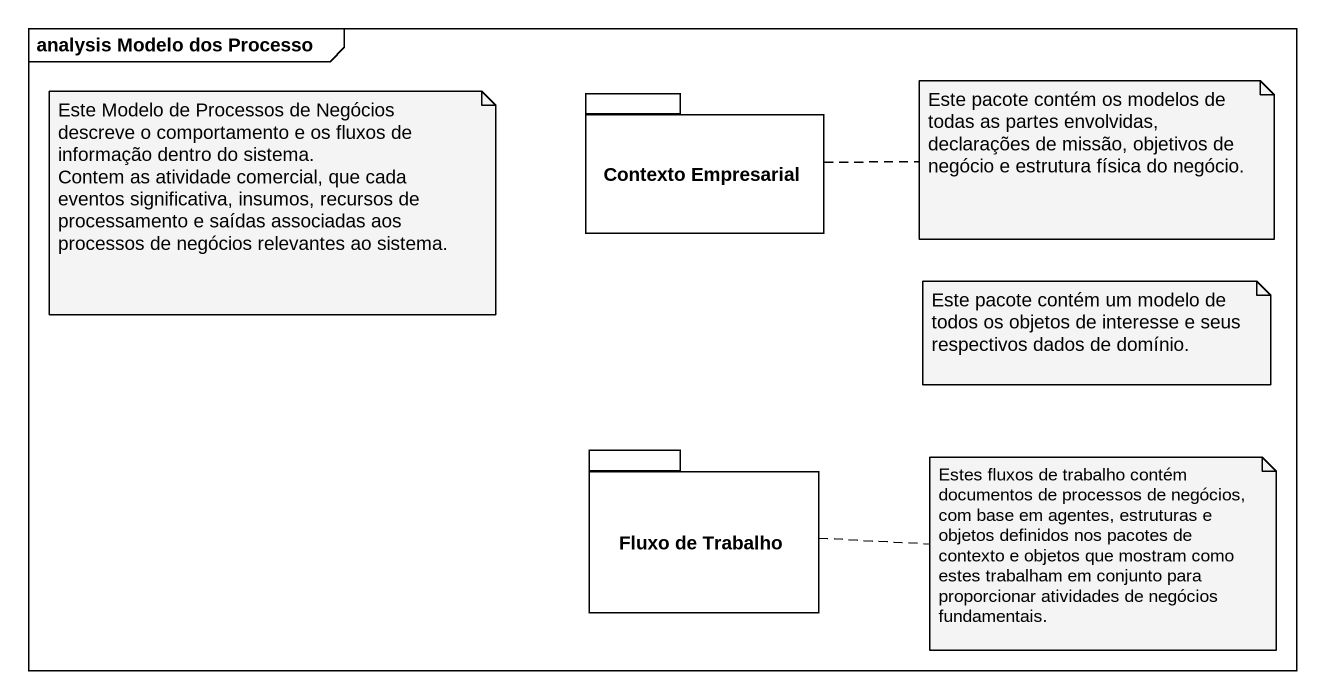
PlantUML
@startuml
mainframe analysis Modelo dos Processo
package "Contexto Empresarial" as Contexto_Empresarial {
}
package "Fluxo de Trabalho" as Fluxo_de_Trabalho {
}
note as N1
  Este Modelo de Processos de Negócios descreve o comportamento e os fluxos de informação dentro do sistema.
  Contem as atividade comercial, que cada eventos significativa, insumos, recursos de processamento e saídas associadas aos processos de negócios relevantes ao sistema.
end note
note right of Contexto_Empresarial : Este pacote contém os modelos de todas as partes envolvidas, declarações de missão, objetivos de negócio e estrutura física do negócio.
note as N3
  Este pacote contém um modelo de todos os objetos de interesse e seus respectivos dados de domínio.
end note
note right of Fluxo_de_Trabalho : Estes fluxos de trabalho contém documentos de processos de negócios, com base em agentes, estruturas e objetos definidos nos pacotes de contexto e objetos que mostram como estes trabalham em conjunto para proporcionar atividades de negócios fundamentais.
@enduml
